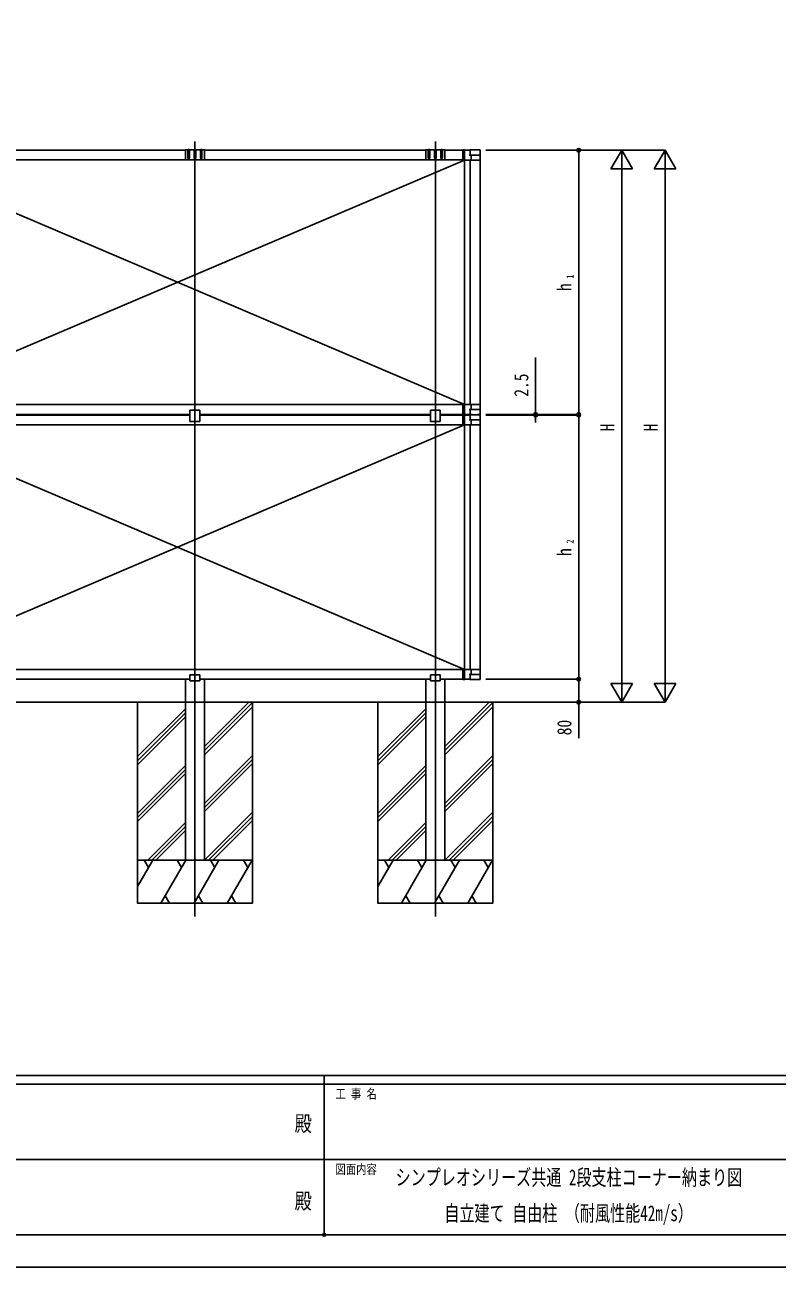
# Model space of a CAD drawing. Units: millimetres, scale not verified. Extents: x -6308 to 6308, y -4455 to 4455.
# Drawn here: x -1050 to 1570, y -4455 to -128 of the extents above; entities that cross this region are included whole.
import ezdxf
from ezdxf.enums import TextEntityAlignment as Align

# ---------------------------------------------------------------- set-up
doc = ezdxf.new("R2010")
doc.units = ezdxf.units.MM
doc.header["$LTSCALE"] = 20
doc.header["$PDMODE"] = 32
doc.header["$PDSIZE"] = 10
for name, color, linetype in [('0-2_USER1', 3, 'Continuous'), ('0-3_YKK_12', 2, 'Continuous'), ('0-4_YKK_A1', 4, 'Continuous'), ('0-5_YKK_D', 6, 'Continuous'), ('0-6_YKK_ZWAK', 7, 'Continuous')]:
    doc.layers.add(name, color=color, linetype=linetype)
doc.styles.add('ＭＳ ゴシック', font='')
doc.styles.get('ＭＳ ゴシック').set_extended_font_data('MS Gothic')

msp = doc.modelspace()

# ---------------------------------------------------------------- linework, layer by layer
at = {"layer": '0-3_YKK_12'}
for p, q in [((-457.57, -3233.21), (-457.57, -534.22)), ((379.83, -3233.21), (379.83, -534.22))]:
    msp.add_line(p, q, dxfattribs=at)
at = {"layer": '0-4_YKK_A1'}
for p, q in [((481.92, -599.3), (-1518.07, -1450.44)), ((-1518.07, -599.38), (481.92, -1450.7)), ((475.93, -599), (-1513.57, -599)), ((-1424.47, -565), (-490.57, -565)), ((-482.07, -563.5), (-490.57, -563.5)), ((-490.57, -563.5), (-490.57, -597.51)), ((-489.57, -598.51), (-458.03, -598.51)), ((-482.07, -592.5), (-482.07, -563.5)), ((-481.07, -562.5), (-478.07, -562.5)), ((-460.07, -563.5), (-477.07, -563.5)), ((-477.07, -563.5), (-477.07, -592.5)), ((-460.07, -592.5), (-460.07, -563.5)), ((-459.07, -562.5), (-456.07, -562.5)), ((-457.73, -598.51), (-457.41, -598.51)), ((-457.11, -598.51), (-425.57, -598.51)), ((-438.07, -563.5), (-455.07, -563.5)), ((-455.07, -563.5), (-455.07, -592.5)), ((-438.07, -592.5), (-438.07, -563.5)), ((-434.07, -562.5), (-437.07, -562.5)), ((-424.57, -563.5), (-433.07, -563.5)), ((-433.07, -563.5), (-433.07, -592.5)), ((-424.57, -563.5), (-424.57, -597.51)), ((-424.57, -565), (346.83, -565)), ((355.33, -563.5), (346.83, -563.5)), ((346.83, -563.5), (346.83, -597.51)), ((347.83, -598.51), (379.37, -598.51)), ((355.33, -592.5), (355.33, -563.5)), ((356.33, -562.5), (359.33, -562.5)), ((377.33, -563.5), (360.33, -563.5)), ((360.33, -563.5), (360.33, -592.5)), ((377.33, -592.5), (377.33, -563.5)), ((378.33, -562.5), (381.33, -562.5)), ((379.67, -598.51), (379.99, -598.51)), ((380.29, -598.51), (411.83, -598.51)), ((399.33, -563.5), (382.33, -563.5)), ((382.33, -563.5), (382.33, -592.5)), ((399.33, -592.5), (399.33, -563.5)), ((403.33, -562.5), (400.33, -562.5)), ((412.83, -563.5), (404.33, -563.5)), ((404.33, -563.5), (404.33, -592.5)), ((412.83, -563.5), (412.83, -597.51)), ((412.83, -565), (475.93, -565)), ((475.93, -564.83), (475.93, -564.13)), ((475.93, -598.3), (475.93, -564.83)), ((475.93, -599), (475.93, -598.3)), ((476.23, -563.83), (481.63, -563.78)), ((481.63, -599.3), (476.23, -599.3)), ((497.02, -599.3), (481.63, -599.3)), ((481.92, -599.3), (481.92, -1450.7)), ((481.93, -564.08), (481.93, -564.78)), ((481.93, -564.78), (481.93, -598.3)), ((481.93, -564.8), (501.22, -564.8)), ((481.93, -598.3), (481.93, -599)), ((504.54, -599.3), (497.02, -599.3)), ((504.3, -581.8), (497.15, -581.8)), ((500.63, -599.2), (500.63, -1450.6)), ((500.68, -563.8), (535.18, -563.8)), ((501.33, -599.3), (500.68, -599.3)), ((510.47, -599.3), (501.33, -599.3)), ((501.52, -581.8), (501.52, -565.1)), ((535.63, -581.7), (501.52, -581.7)), ((504.3, -581.8), (535.63, -581.8)), ((504.3, -581.8), (504.3, -599)), ((504.3, -581.8), (504.3, -599)), ((535.33, -599.3), (504.54, -599.3)), ((525.39, -599.3), (510.47, -599.3)), ((534.53, -599.3), (525.39, -599.3)), ((535.18, -599.3), (534.53, -599.3)), ((535.63, -581.7), (535.63, -565.07)), ((535.63, -599), (535.63, -581.8)), ((535.63, -599.2), (535.63, -1450.6)), ((536.18, -564.8), (536.18, -598.3)), ((-1513.57, -1451), (475.93, -1451)), ((-474.87, -1469.9), (-440.27, -1469.9)), ((-474.87, -1469.9), (-474.87, -1510)), ((-440.27, -1510), (-440.27, -1469.9)), ((362.53, -1469.9), (397.13, -1469.9)), ((362.53, -1469.9), (362.53, -1510)), ((397.13, -1510), (397.13, -1469.9)), ((475.93, -1451), (475.93, -1451.7)), ((475.93, -1451.7), (475.93, -1485.17)), ((481.63, -1450.7), (476.23, -1450.7)), ((497.02, -1450.7), (481.63, -1450.7)), ((481.93, -1451.7), (481.93, -1451)), ((481.93, -1485.22), (481.93, -1451.7)), ((504.54, -1450.7), (497.02, -1450.7)), ((504.3, -1468.2), (497.15, -1468.2)), ((501.33, -1450.7), (500.68, -1450.7)), ((510.47, -1450.7), (501.33, -1450.7)), ((501.52, -1468.2), (501.52, -1484.9)), ((535.63, -1468.3), (501.52, -1468.3)), ((504.3, -1468.2), (504.3, -1451)), ((504.3, -1468.2), (504.3, -1451)), ((504.3, -1468.2), (535.63, -1468.2)), ((535.33, -1450.7), (504.54, -1450.7)), ((525.39, -1450.7), (510.47, -1450.7)), ((534.53, -1450.7), (525.39, -1450.7)), ((535.18, -1450.7), (534.53, -1450.7)), ((535.63, -1451), (535.63, -1468.2)), ((535.63, -1468.3), (535.63, -1484.93)), ((536.18, -1485.2), (536.18, -1451.7)), ((-474.87, -1485), (-1440.17, -1485)), ((-1440.17, -1487.5), (-474.87, -1487.5)), ((-474.87, -1510), (-440.27, -1510)), ((362.53, -1485), (-440.27, -1485)), ((-440.27, -1487.5), (362.53, -1487.5)), ((362.53, -1510), (397.13, -1510)), ((475.93, -1485), (397.13, -1485)), ((397.13, -1487.5), (475.93, -1487.5)), ((475.93, -1485.17), (475.93, -1485.87)), ((475.93, -1487.33), (475.93, -1486.63)), ((475.93, -1520.8), (475.93, -1487.33)), ((476.23, -1486.17), (481.63, -1486.22)), ((476.23, -1486.33), (481.63, -1486.28)), ((481.93, -1485.2), (501.22, -1485.2)), ((481.93, -1485.92), (481.93, -1485.22)), ((481.93, -1486.58), (481.93, -1487.28)), ((481.93, -1487.28), (481.93, -1520.8)), ((481.93, -1487.3), (501.22, -1487.3)), ((504.3, -1504.3), (497.15, -1504.3)), ((500.68, -1486.2), (535.18, -1486.2)), ((500.68, -1486.3), (535.18, -1486.3)), ((501.52, -1504.3), (501.52, -1487.6)), ((535.63, -1504.2), (501.52, -1504.2)), ((504.3, -1504.3), (535.63, -1504.3)), ((504.3, -1504.3), (504.3, -1521.5)), ((504.3, -1504.3), (504.3, -1521.5)), ((535.63, -1504.2), (535.63, -1487.57)), ((535.63, -1521.5), (535.63, -1504.3)), ((536.18, -1487.3), (536.18, -1520.8)), ((481.92, -1521.8), (-1518.07, -2372.94)), ((-1518.07, -1521.88), (481.92, -2373.2)), ((475.93, -1521.5), (-1513.57, -1521.5)), ((475.93, -1521.5), (475.93, -1520.8)), ((481.63, -1521.8), (476.23, -1521.8)), ((497.02, -1521.8), (481.63, -1521.8)), ((481.92, -1521.8), (481.92, -2373.2)), ((481.93, -1520.8), (481.93, -1521.5)), ((504.54, -1521.8), (497.02, -1521.8)), ((500.63, -1521.7), (500.63, -2373.1)), ((501.33, -1521.8), (500.68, -1521.8)), ((510.47, -1521.8), (501.33, -1521.8)), ((535.33, -1521.8), (504.54, -1521.8)), ((525.39, -1521.8), (510.47, -1521.8)), ((534.53, -1521.8), (525.39, -1521.8)), ((535.18, -1521.8), (534.53, -1521.8)), ((535.63, -1521.7), (535.63, -2373.1)), ((-1513.57, -2373.5), (475.93, -2373.5)), ((475.93, -2373.5), (475.93, -2374.2)), ((475.93, -2374.2), (475.93, -2407.67)), ((481.63, -2373.2), (476.23, -2373.2)), ((497.02, -2373.2), (481.63, -2373.2)), ((481.93, -2374.2), (481.93, -2373.5)), ((481.93, -2407.72), (481.93, -2374.2)), ((504.54, -2373.2), (497.02, -2373.2)), ((501.33, -2373.2), (500.68, -2373.2)), ((510.47, -2373.2), (501.33, -2373.2)), ((504.3, -2390.7), (504.3, -2373.5)), ((504.3, -2390.7), (504.3, -2373.5)), ((535.33, -2373.2), (504.54, -2373.2)), ((525.39, -2373.2), (510.47, -2373.2)), ((534.53, -2373.2), (525.39, -2373.2)), ((535.18, -2373.2), (534.53, -2373.2)), ((535.63, -2373.5), (535.63, -2390.7)), ((536.18, -2407.7), (536.18, -2374.2)), ((-474.87, -2407.5), (-1440.27, -2407.5)), ((-490.57, -2487.5), (-490.57, -2407.5)), ((-474.87, -2392.5), (-440.27, -2392.5)), ((-474.87, -2392.5), (-474.87, -2413.5)), ((-474.87, -2413.5), (-440.27, -2413.5)), ((-440.27, -2413.5), (-440.27, -2392.5)), ((362.53, -2407.5), (-440.27, -2407.5)), ((-424.57, -2487.5), (-424.57, -2407.5)), ((346.83, -2487.5), (346.83, -2407.5)), ((362.53, -2392.5), (397.13, -2392.5)), ((362.53, -2392.5), (362.53, -2413.5)), ((362.53, -2413.5), (397.13, -2413.5)), ((397.13, -2413.5), (397.13, -2392.5)), ((475.93, -2407.5), (397.13, -2407.5)), ((412.83, -2487.5), (412.83, -2407.5)), ((475.93, -2407.67), (475.93, -2408.37)), ((476.23, -2408.67), (481.63, -2408.72)), ((481.93, -2407.7), (501.22, -2407.7)), ((481.93, -2408.42), (481.93, -2407.72)), ((504.3, -2390.7), (497.15, -2390.7)), ((500.68, -2408.7), (535.18, -2408.7)), ((501.52, -2390.7), (501.52, -2407.4)), ((535.63, -2390.8), (501.52, -2390.8)), ((504.3, -2390.7), (535.63, -2390.7)), ((535.63, -2390.8), (535.63, -2407.43)), ((855.99, -2487.5), (-3899.31, -2487.5)), ((-490.57, -3037.5), (-490.57, -2487.5)), ((-424.57, -3037.5), (-424.57, -2487.5)), ((-424.57, -2656.11), (-255.96, -2487.5)), ((-424.57, -2641.97), (-270.1, -2487.5)), ((-424.57, -2670.25), (-257.57, -2503.25)), ((346.83, -3037.5), (346.83, -2487.5)), ((412.83, -3037.5), (412.83, -2487.5)), ((412.83, -2656.11), (581.44, -2487.5)), ((412.83, -2641.97), (567.3, -2487.5)), ((412.83, -2670.25), (579.83, -2503.25)), ((-657.57, -2676.98), (-490.57, -2509.98)), ((-657.57, -2691.12), (-490.57, -2524.12)), ((-657.57, -2705.26), (-490.57, -2538.26)), ((179.83, -2676.98), (346.83, -2509.98)), ((179.83, -2691.12), (346.83, -2524.12)), ((179.83, -2705.26), (346.83, -2538.26)), ((-424.57, -2839.96), (-257.57, -2672.96)), ((412.83, -2839.96), (579.83, -2672.96)), ((-657.57, -2874.97), (-490.57, -2707.97)), ((-657.57, -2889.11), (-490.57, -2722.11)), ((-424.57, -2854.1), (-257.57, -2687.1)), ((-424.57, -2868.24), (-257.57, -2701.24)), ((179.83, -2874.97), (346.83, -2707.97)), ((179.83, -2889.11), (346.83, -2722.11)), ((412.83, -2854.1), (579.83, -2687.1)), ((412.83, -2868.24), (579.83, -2701.24)), ((-657.57, -2903.25), (-490.57, -2736.25)), ((179.83, -2903.25), (346.83, -2736.25)), ((-424.12, -3037.5), (-257.57, -2870.95)), ((-409.98, -3037.5), (-257.57, -2885.09)), ((413.28, -3037.5), (579.83, -2870.95)), ((427.42, -3037.5), (579.83, -2885.09)), ((-622.11, -3037.5), (-490.57, -2905.96)), ((-607.97, -3037.5), (-490.57, -2920.1)), ((-593.83, -3037.5), (-490.57, -2934.24)), ((-395.84, -3037.5), (-257.57, -2899.23)), ((215.29, -3037.5), (346.83, -2905.96)), ((229.43, -3037.5), (346.83, -2920.1)), ((243.57, -3037.5), (346.83, -2934.24)), ((441.56, -3037.5), (579.83, -2899.23)), ((-657.57, -3129.01), (-604.74, -3037.5)), ((-619.74, -3063.48), (-634.74, -3037.5)), ((-575.87, -3187.5), (-489.27, -3037.5)), ((-504.27, -3063.48), (-519.27, -3037.5)), ((-460.4, -3187.5), (-373.8, -3037.5)), ((-388.8, -3063.48), (-403.8, -3037.5)), ((-344.93, -3187.5), (-258.33, -3037.5)), ((-273.33, -3063.48), (-288.33, -3037.5)), ((179.83, -3129.01), (232.66, -3037.5)), ((217.66, -3063.48), (202.66, -3037.5)), ((261.53, -3187.5), (348.13, -3037.5)), ((333.13, -3063.48), (318.13, -3037.5)), ((377, -3187.5), (463.6, -3037.5)), ((448.6, -3063.48), (433.6, -3037.5)), ((492.47, -3187.5), (579.07, -3037.5)), ((564.07, -3063.48), (549.07, -3037.5)), ((-560.87, -3161.52), (-545.87, -3187.5)), ((-445.4, -3161.52), (-430.4, -3187.5)), ((-329.93, -3161.52), (-314.93, -3187.5)), ((276.53, -3161.52), (291.53, -3187.5)), ((392, -3161.52), (407, -3187.5)), ((507.47, -3161.52), (522.47, -3187.5))]:
    msp.add_line(p, q, dxfattribs=at)
for points in [[(-657.57, -3037.5), (-257.57, -3037.5), (-257.57, -2487.5), (-657.57, -2487.5)], [(179.83, -3037.5), (579.83, -3037.5), (579.83, -2487.5), (179.83, -2487.5)], [(-657.57, -3037.5), (-257.57, -3037.5), (-257.57, -3187.5), (-657.57, -3187.5)], [(179.83, -3037.5), (579.83, -3037.5), (579.83, -3187.5), (179.83, -3187.5)]]:
    msp.add_lwpolyline(points, close=True, dxfattribs=at)
for centre, radius, start, end in [((-490.57, -565.5), 2, 90, 165.52248), ((-489.57, -597.51), 1, 180, 270), ((-481.07, -563.5), 1, 90, 180), ((-479.57, -592.5), 2.5, 180, 0), ((-478.07, -563.5), 1, 0, 90), ((-459.07, -563.5), 1, 90, 180), ((-457.57, -592.5), 2.5, 180, 0), ((-457.57, -598.71), 0.5, 23.57818, 156.42182), ((-456.07, -563.5), 1, 0, 90), ((-437.07, -563.5), 1, 90, 180), ((-435.57, -592.5), 2.5, 180, 0), ((-434.07, -563.5), 1, 0, 90), ((-425.57, -597.51), 1, 270, 0), ((-424.57, -565.5), 2, 14.47752, 90), ((346.83, -565.5), 2, 90, 165.52248), ((347.83, -597.51), 1, 180, 270), ((356.33, -563.5), 1, 90, 180), ((357.83, -592.5), 2.5, 180, 0), ((359.33, -563.5), 1, 0, 90), ((378.33, -563.5), 1, 90, 180), ((379.83, -592.5), 2.5, 180, 0), ((379.83, -598.71), 0.5, 23.57818, 156.42182), ((381.33, -563.5), 1, 0, 90), ((400.33, -563.5), 1, 90, 180), ((401.83, -592.5), 2.5, 180, 0), ((403.33, -563.5), 1, 0, 90), ((411.83, -597.51), 1, 270, 0), ((412.83, -565.5), 2, 14.47752, 90), ((476.23, -564.13), 0.3, 90.5, 180), ((476.23, -599), 0.3, 180, 270), ((481.63, -564.08), 0.3, 0, 90.5), ((481.63, -599), 0.3, 270, 0), ((517.93, -760.21), 196.21, 84.90439, 95.09561), ((501.22, -565.1), 0.3, 0, 90), ((504.58, -599.03), 0.272, 173.55811, 261.61941), ((504.58, -599.03), 0.272, 173.55811, 261.61941), ((535.33, -599), 0.3, 270, 0), ((535.33, -565.07), 0.3, 0, 84.90439), ((476.23, -1451), 0.3, 90, 180), ((481.63, -1451), 0.3, 0, 90), ((504.58, -1450.97), 0.272, 98.38059, 186.44189), ((504.58, -1450.97), 0.272, 98.38059, 186.44189), ((535.33, -1451), 0.3, 0, 90), ((476.23, -1485.87), 0.3, 180, 269.5), ((476.23, -1486.63), 0.3, 90.5, 180), ((481.63, -1485.92), 0.3, 269.5, 0), ((481.63, -1486.58), 0.3, 0, 90.5), ((517.93, -1289.79), 196.21, 264.90439, 275.09561), ((517.93, -1682.71), 196.21, 84.90439, 95.09561), ((501.22, -1484.9), 0.3, 270, 0), ((501.22, -1487.6), 0.3, 0, 90), ((535.33, -1484.93), 0.3, 275.09561, 0), ((535.33, -1487.57), 0.3, 0, 84.90439), ((476.23, -1521.5), 0.3, 180, 270), ((481.63, -1521.5), 0.3, 270, 0), ((504.58, -1521.53), 0.272, 173.55811, 261.61941), ((504.58, -1521.53), 0.272, 173.55811, 261.61941), ((535.33, -1521.5), 0.3, 270, 0), ((476.23, -2373.5), 0.3, 90, 180), ((481.63, -2373.5), 0.3, 0, 90), ((504.58, -2373.47), 0.272, 98.38059, 186.44189), ((504.58, -2373.47), 0.272, 98.38059, 186.44189), ((535.33, -2373.5), 0.3, 0, 90), ((476.23, -2408.37), 0.3, 180, 269.5), ((481.63, -2408.42), 0.3, 269.5, 0), ((517.93, -2212.29), 196.21, 264.90439, 275.09561), ((501.22, -2407.4), 0.3, 270, 0), ((535.33, -2407.43), 0.3, 275.09561, 0)]:
    msp.add_arc(centre, radius, start, end, dxfattribs=at)
for centre, major_axis, ratio, start_param, end_param in [((500.68, -564.8), (0.707, -0.707), 0.99997, 2.3562326, 3.9269527), ((535.18, -564.8), (0.707, 0.707), 0.99997, 5.4978252, 7.0685454), ((535.18, -598.3), (1, 0), 0.999985, 4.712389, 6.2831853), ((535.18, -1451.7), (1, 0), 0.999985, 6.2831853, 7.8539816), ((500.68, -1485.2), (0.707, 0.707), 0.99997, 2.3562326, 3.9269527), ((500.68, -1487.3), (0.707, -0.707), 0.99997, 2.3562326, 3.9269527), ((535.18, -1485.2), (0.707, -0.707), 0.99997, 5.4978252, 7.0685454), ((535.18, -1487.3), (0.707, 0.707), 0.99997, 5.4978252, 7.0685454), ((535.18, -1520.8), (1, 0), 0.999985, 4.712389, 6.2831853), ((535.18, -2374.2), (1, 0), 0.999985, 6.2831853, 7.8539816), ((500.68, -2407.7), (0.707, 0.707), 0.99997, 2.3562326, 3.9269527), ((535.18, -2407.7), (0.707, -0.707), 0.99997, 5.4978252, 7.0685454)]:
    msp.add_ellipse(centre, major_axis=major_axis, ratio=ratio, start_param=start_param, end_param=end_param, dxfattribs=at)
at = {"layer": '0-5_YKK_D'}
for p, q in [((555.43, -565), (1030.07, -565)), ((555.43, -565), (880.07, -565)), ((630.43, -565), (1180.83, -565)), ((879.07, -565), (879.07, -1485)), ((1029.07, -565), (991.57, -629.95)), ((1029.07, -565), (1066.57, -629.95)), ((1029.07, -565), (1029.07, -694.9)), ((1179.83, -565), (1142.33, -629.95)), ((1179.83, -565), (1217.33, -629.95)), ((1179.83, -565), (1179.83, -694.9)), ((991.57, -629.95), (1066.57, -629.95)), ((1029.07, -640), (1029.07, -2412.5)), ((1142.33, -629.95), (1217.33, -629.95)), ((1179.83, -640), (1179.83, -2412.5)), ((729.07, -1485), (729.07, -1287)), ((555.43, -1485), (880.07, -1485)), ((555.43, -1485), (730.07, -1485)), ((555.43, -1487.5), (880.07, -1487.5)), ((555.43, -1487.5), (730.07, -1487.5)), ((729.07, -1487.5), (729.07, -1485)), ((729.07, -1487.5), (729.07, -1513)), ((879.07, -1487.5), (879.07, -2407.5)), ((1029.07, -2487.5), (1029.07, -2357.6)), ((1179.83, -2487.5), (1179.83, -2357.6)), ((555.43, -2407.5), (880.07, -2407.5)), ((555.43, -2407.5), (880.07, -2407.5)), ((1029.07, -2487.5), (991.57, -2422.55)), ((1066.57, -2422.55), (991.57, -2422.55)), ((1029.07, -2487.5), (1066.57, -2422.55)), ((1179.83, -2487.5), (1142.33, -2422.55)), ((1217.33, -2422.55), (1142.33, -2422.55)), ((1179.83, -2487.5), (1217.33, -2422.55)), ((555.43, -2487.5), (880.07, -2487.5)), ((555.43, -2487.5), (1030.07, -2487.5)), ((630.43, -2487.5), (1180.83, -2487.5))]:
    msp.add_line(p, q, dxfattribs=at)
msp.add_lwpolyline([(879.07, -2407.5), (879.07, -2487.5), (879.07, -2613.2)], dxfattribs=at)
for centre in [(879.07, -565), (729.07, -1485), (729.07, -1487.5), (879.07, -1485), (879.07, -1487.5), (879.07, -2407.5), (879.07, -2407.5), (879.07, -2487.5)]:
    msp.add_circle(centre, 6.38, dxfattribs=at)
at = {"layer": '0-6_YKK_ZWAK'}
for p, q in [((5842.53, -3787.5), (-5857.47, -3787.5)), ((-7.47, -3787.5), (-7.47, -4342.5)), ((-7.47, -3817.5), (-1957.47, -3817.5)), ((1942.53, -3817.5), (-7.47, -3817.5)), ((-1946.22, -4080), (-7.47, -4080)), ((-7.47, -4080), (1942.53, -4080)), ((-1957.47, -4342.5), (-7.47, -4342.5)), ((-7.47, -4342.5), (1942.53, -4342.5))]:
    msp.add_line(p, q, dxfattribs=at)
msp.add_lwpolyline([(-6307.5, -4455), (6307.5, -4455), (6307.5, 4455), (-6307.5, 4455)], close=True, dxfattribs=at)
msp.add_point((-7.47, -4342.5), dxfattribs=at)

# ---------------------------------------------------------------- texts
at = {"layer": '0-2_USER1', "style": 'ＭＳ ゴシック', "width": 0.7}
for s, p in [('シンプレオシリーズ共通 2段支柱コーナー納まり図', (241.28, -4186.25)), ('自立建て 自由柱 （耐風性能42m/s）', (411.03, -4311.25))]:
    msp.add_text(s, height=54.99, dxfattribs=at).set_placement(p, align=Align.BOTTOM_LEFT)
at = {"layer": '0-5_YKK_D', "style": 'ＭＳ ゴシック', "width": 0.8}
for s, height, p in [('h', 49.49, (868.57, -1055.6)), ('1', 24.74, (868.57, -1012.4)), ('2.5', 49.49, (718.57, -1423.5)), ('H', 49.49, (1018.57, -1544.25)), ('H', 49.49, (1169.33, -1544.25)), ('2', 24.74, (868.57, -1934.9)), ('h', 49.49, (868.57, -1978.1)), ('80', 49.49, (868.57, -2602.7))]:
    msp.add_text(s, height=height, rotation=90, dxfattribs=at).set_placement(p, align=Align.BOTTOM_LEFT)
at = {"layer": '0-6_YKK_ZWAK', "style": 'ＭＳ ゴシック', "width": 0.8}
for s, height, p in [('工 事 名', 32.99, (31.9, -3877.5)), ('殿', 54.99, (-110.5, -3998.75)), ('図面内容', 32.99, (31.9, -4140)), ('殿', 54.99, (-110.5, -4268.75))]:
    msp.add_text(s, height=height, dxfattribs=at).set_placement(p, align=Align.BOTTOM_LEFT)

doc.saveas('drawing.dxf')
